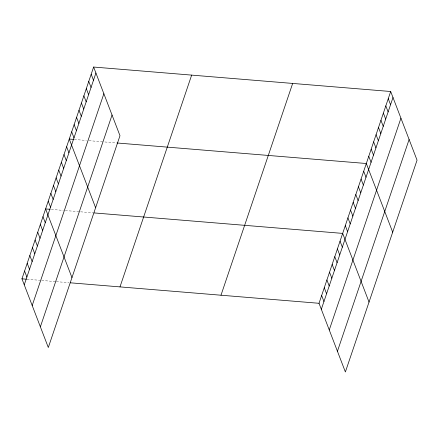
<?xml version="1.0" encoding="UTF-8"?>
<svg xmlns="http://www.w3.org/2000/svg" width="439" height="439" viewBox="0 0 439 439"><rect width="100%" height="100%" fill="white"/><g stroke="black" fill="none" stroke-linecap="round" stroke-linejoin="round"><path stroke-width="0.33" stroke-dasharray="2.19 1.65" d="M74.345 139.47L86.439 140.464M88.985 140.672L103.626 141.879M104.899 141.984L116.362 142.927M51.33 209.408L63.425 210.402M65.334 210.561L92.706 212.816M27.042 279.242L39.773 280.291M41.683 280.45L55.687 281.602M56.324 281.657L69.055 282.705"/><path stroke-width="0.66" d="M93.622 67.041L119.984 135.711L48.312 347.496L21.95 278.825L93.622 67.041L390.688 91.504L417.05 160.175L345.378 371.959L319.016 303.289L390.688 91.504M24.255 284.829L95.927 73.044M32.195 305.506L103.862 93.727M40.372 326.814L112.044 115.034M119.984 286.897L191.656 75.118M220.987 295.211L292.659 83.432M321.321 309.286L392.993 97.507M329.261 329.969L400.933 118.19M337.437 351.277L409.11 139.498M73.708 139.415L69.252 139.048L95.614 207.718M116.999 142.982L366.324 163.511L392.68 232.182M50.057 209.304L45.601 208.937L71.963 277.607M93.979 212.92L342.672 233.4L369.029 302.07M21.95 278.825L26.406 279.193M70.328 282.809L319.016 303.289M388.252 98.704L390.556 104.707M385.815 105.909L388.12 111.907M383.379 113.108L385.683 119.112M380.942 120.308L383.247 126.311M378.506 127.508L380.811 133.511M376.069 134.707L378.374 140.71M373.633 141.907L375.938 147.91M371.196 149.112L373.501 155.115M368.76 156.311L371.065 162.315M363.695 171.276L366 177.279M361.067 179.041L363.371 185.044M358.438 186.805L360.743 192.809M355.809 194.57L358.114 200.574M353.181 202.335L355.486 208.338M350.552 210.1L352.857 216.103M347.924 217.87L350.229 223.868M345.295 225.635L347.6 231.638M340.044 241.165L342.349 247.168M337.415 248.929L339.72 254.933M334.787 256.694L337.092 262.698M332.158 264.459L334.463 270.462M329.53 272.224L331.835 278.227M326.901 279.989L329.206 285.992M324.273 287.754L326.578 293.757M321.644 295.518L323.949 301.522M91.186 74.246L93.491 80.249M88.749 81.445L91.054 87.449M86.313 88.645L88.618 94.648M83.876 95.845L86.181 101.848M81.44 103.044L83.739 109.048M78.998 110.249L81.303 116.247M76.562 117.449L78.866 123.452M74.125 124.649L76.43 130.652M71.689 131.848L73.993 137.851M66.624 146.813L68.928 152.816M63.995 154.577L66.3 160.581M61.367 162.342L63.671 168.346M58.744 170.112L61.048 176.116M56.115 177.877L58.42 183.881M53.487 185.642L55.791 191.645M50.858 193.407L53.163 199.41M48.23 201.172L50.534 207.175M42.973 216.701L45.277 222.705M40.344 224.466L42.649 230.47M37.716 232.231L40.02 238.234M35.087 239.996L37.392 245.999M32.464 247.761L34.769 253.764M29.836 255.531L32.14 261.534M27.207 263.296L29.512 269.299M24.579 271.061L26.883 277.064"/></g></svg>
